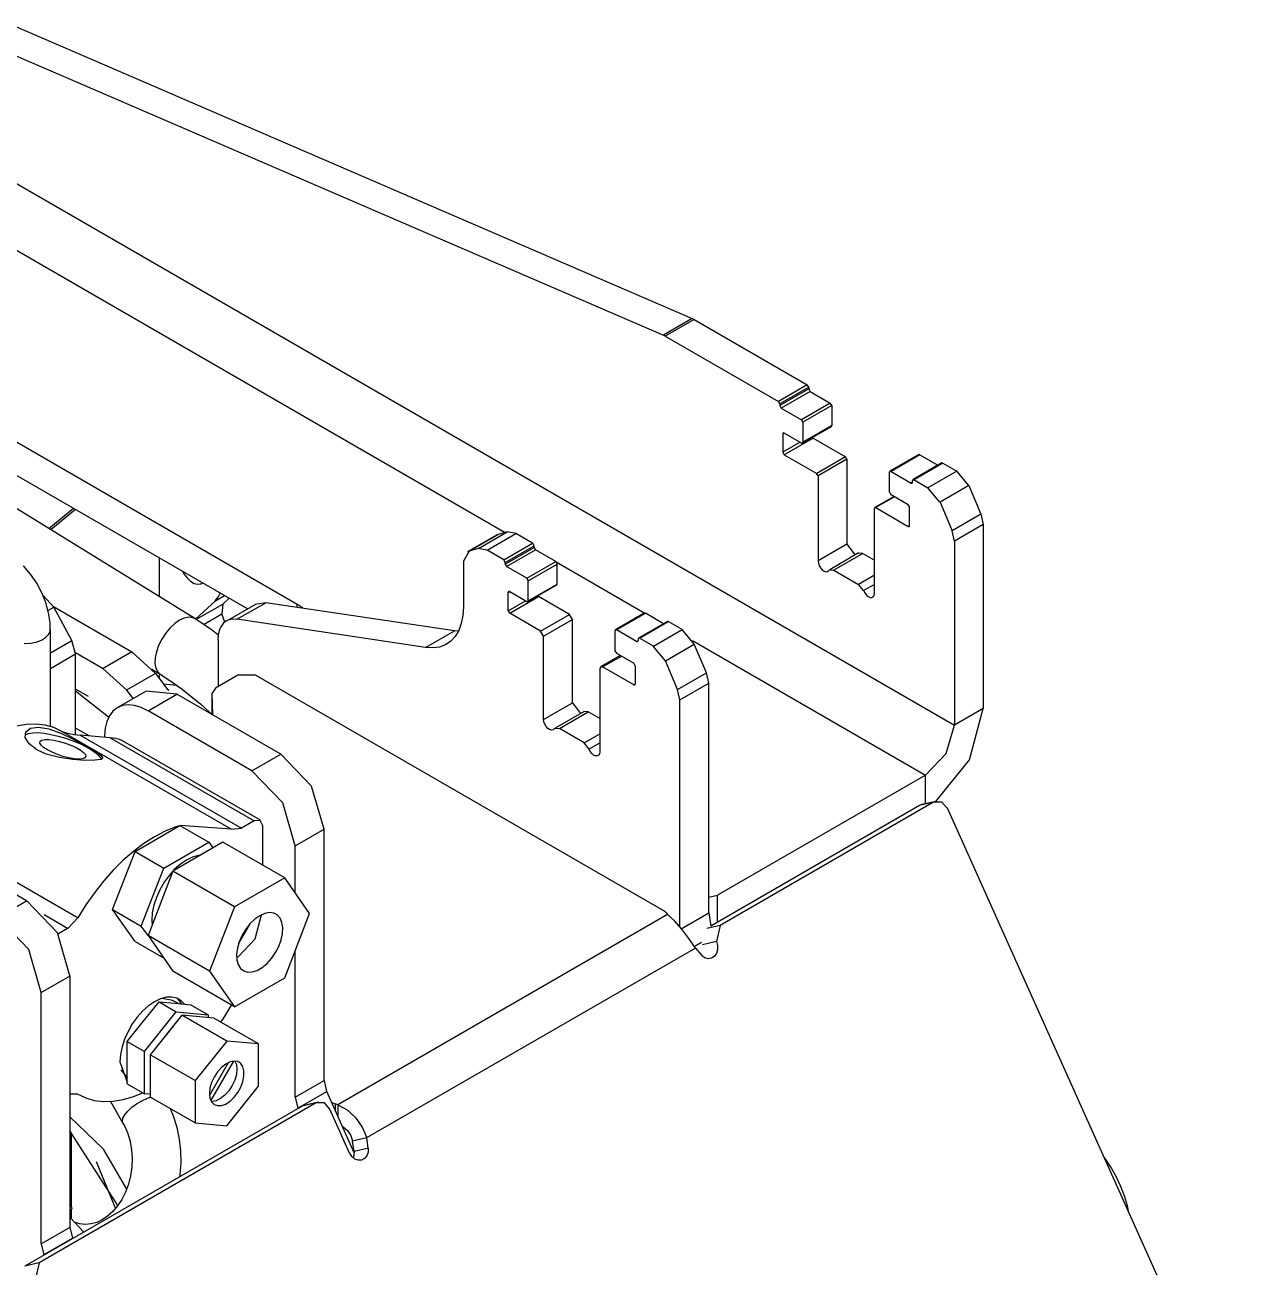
# Model space of a CAD drawing. Extents: x 0 to 258, y 0 to 184.
# Drawn here: x 206.12 to 221.06, y 80.35 to 95.56 of the extents above; entities that cross this region are included whole.
import ezdxf

# ---------------------------------------------------------------- set-up
doc = ezdxf.new("R2010")
doc.units = 0

msp = doc.modelspace()

# ---------------------------------------------------------------- linework, layer by layer
for p, q in [((205.957355, 95.562979), (214.289073, 91.966503)), ((205.602813, 95.358721), (213.937178, 91.762509)), ((204.983689, 94.213342), (217.501111, 86.987315)), ((204.626502, 93.602684), (211.997785, 89.347131)), ((209.452496, 88.46554), (201.745193, 92.915562)), ((208.841309, 88.409978), (201.745193, 92.507046)), ((214.289073, 91.966503), (213.937178, 91.762509)), ((214.312886, 91.95539), (213.958345, 91.751132)), ((214.311563, 91.955308), (214.289338, 91.966474)), ((214.312886, 91.95539), (215.696655, 91.155556)), ((213.958027, 91.751206), (213.935802, 91.762372)), ((213.958345, 91.751132), (215.34476, 90.951298)), ((215.696655, 91.155556), (215.34476, 90.951298)), ((215.714673, 91.124819), (215.696946, 91.155439)), ((215.715176, 91.124864), (215.360634, 90.920606)), ((215.715176, 91.104491), (215.360634, 90.900233)), ((215.731051, 91.0738), (215.379155, 90.869806)), ((215.714673, 91.104407), (215.7324, 91.073789)), ((215.715176, 91.124864), (215.715176, 91.104491)), ((215.731051, 91.0738), (215.979759, 90.930925)), ((215.361111, 90.920717), (215.343384, 90.951337)), ((215.360634, 90.920606), (215.360634, 90.900233)), ((215.361111, 90.900305), (215.378838, 90.869687)), ((215.379155, 90.869806), (215.625217, 90.726931)), ((215.979759, 90.930925), (215.625217, 90.726931)), ((215.99828, 90.900233), (215.643738, 90.69624)), ((215.997512, 90.900284), (215.979785, 90.930901)), ((215.99828, 90.900233), (215.99828, 90.655229)), ((215.64395, 90.696182), (215.626223, 90.726799)), ((215.643738, 90.69624), (215.643738, 90.451236)), ((215.401724, 90.564541), (215.396406, 90.55328)), ((215.413551, 90.563419), (215.397676, 90.553365)), ((215.397676, 90.553365), (215.397676, 90.328734)), ((215.414133, 90.563493), (215.401724, 90.564541)), ((215.625217, 90.440917), (215.413551, 90.563419)), ((215.638447, 90.439859), (215.992988, 90.643852)), ((215.99828, 90.655229), (215.643738, 90.451236)), ((215.992326, 90.643881), (215.997618, 90.655338)), ((215.609343, 90.451236), (215.397676, 90.328734)), ((215.768092, 90.5023), (215.413551, 90.298042)), ((215.626276, 90.441018), (215.638685, 90.43997)), ((215.638685, 90.43997), (215.644003, 90.451231)), ((215.759388, 90.509407), (215.76759, 90.502237)), ((215.768092, 90.5023), (216.164967, 90.272642)), ((215.396459, 90.328742), (215.414186, 90.298124)), ((215.413551, 90.298042), (215.813071, 90.068384)), ((216.164967, 90.272642), (215.813071, 90.068384)), ((216.183488, 90.241951), (215.828946, 90.037957)), ((216.183091, 90.241969), (216.165364, 90.272587)), ((216.183488, 90.241951), (216.183488, 89.200817)), ((217.064549, 90.299365), (216.710008, 90.095372)), ((217.075132, 90.298042), (216.723237, 90.094049)), ((217.075847, 90.298122), (217.063411, 90.299445)), ((217.075132, 90.298042), (217.297382, 90.16972)), ((208.195727, 88.290387), (205.182126, 90.150405)), ((216.709876, 90.095067), (216.704557, 90.083807)), ((216.704716, 89.838726), (216.704716, 90.08373)), ((216.722284, 90.09402), (216.709876, 90.095067)), ((216.723237, 90.094049), (216.969299, 89.951174)), ((217.345007, 90.197236), (216.993112, 89.993243)), ((217.358236, 90.196178), (217.006341, 89.99192)), ((217.527569, 90.098282), (217.175674, 89.894289)), ((217.358686, 90.196061), (217.346251, 90.197384)), ((217.358236, 90.196178), (217.527569, 90.098282)), ((217.676133, 89.919903), (217.527913, 90.098356)), ((215.829555, 90.037867), (215.811828, 90.068485)), ((215.828946, 90.037957), (215.828946, 88.996823)), ((216.98782, 89.961228), (216.969299, 89.951174)), ((216.969775, 89.951134), (216.982184, 89.950087)), ((216.982184, 89.950087), (216.987502, 89.961347)), ((216.992741, 89.993007), (216.987423, 89.981747)), ((216.98782, 89.961228), (216.98782, 89.981866)), ((217.00515, 89.991959), (216.992741, 89.993007)), ((217.006341, 89.99192), (217.175674, 89.894289)), ((216.760279, 89.786868), (216.5248, 89.651401)), ((216.76557, 89.782635), (216.535383, 89.650079)), ((216.70461, 89.838859), (216.722337, 89.808238)), ((216.934903, 89.685797), (216.723237, 89.808299)), ((217.32257, 89.715801), (217.174377, 89.894257)), ((217.675736, 89.919953), (217.32384, 89.715695)), ((217.675736, 89.919953), (217.823902, 89.569381)), ((206.709776, 89.641281), (206.410691, 89.39202)), ((206.736763, 89.625689), (206.43535, 89.376788)), ((216.524244, 89.651081), (216.518926, 89.639821)), ((216.519508, 88.59889), (216.519508, 89.63976)), ((216.536653, 89.650034), (216.524244, 89.651081)), ((216.535383, 89.650079), (216.934903, 89.420421)), ((216.952101, 89.655145), (216.934374, 89.685766)), ((216.950778, 89.430475), (216.950778, 89.655106)), ((217.32384, 89.715695), (217.472007, 89.365123)), ((217.823902, 89.569381), (217.472007, 89.365123)), ((217.853641, 89.441518), (217.825093, 89.569256)), ((211.558577, 89.118002), (211.910472, 89.321996)), ((211.669702, 89.150017), (212.021597, 89.354275)), ((211.775535, 89.129644), (212.12743, 89.333637)), ((211.895232, 89.315905), (211.891793, 89.314053)), ((211.910843, 89.322123), (211.895232, 89.315905)), ((212.021597, 89.354275), (211.910472, 89.321996)), ((212.128568, 89.333706), (212.022682, 89.354158)), ((212.333805, 89.214575), (212.12743, 89.333637)), ((216.934401, 89.420397), (216.94681, 89.419349)), ((216.950778, 89.430475), (216.934903, 89.420421)), ((216.94681, 89.419349), (216.952128, 89.43061)), ((217.500106, 89.237416), (217.471531, 89.365154)), ((217.853006, 89.441587), (217.501111, 89.237329)), ((217.853006, 89.441587), (217.853006, 87.191573)), ((211.891951, 89.314058), (211.53741, 89.110065)), ((211.98191, 89.010581), (212.333805, 89.214575)), ((211.997785, 88.97989), (212.352326, 89.183883)), ((211.997785, 88.959517), (212.352326, 89.16351)), ((212.352617, 89.183944), (212.33489, 89.214564)), ((212.352326, 89.16351), (212.352326, 89.183883)), ((212.352617, 89.163532), (212.370344, 89.132914)), ((216.183488, 89.200817), (215.828946, 88.996823)), ((216.183064, 89.200907), (216.282204, 89.068906)), ((217.501111, 89.237329), (217.501111, 86.987315)), ((207.764457, 88.556557), (207.764457, 89.033071)), ((211.55728, 89.118021), (211.486399, 88.995492)), ((211.669702, 89.150017), (211.558577, 89.118002)), ((211.775032, 89.129604), (211.66912, 89.150056)), ((211.98191, 89.010581), (211.775535, 89.129644)), ((211.999055, 88.979845), (211.981327, 89.010462)), ((212.016305, 88.928825), (212.370847, 89.132819)), ((212.616909, 88.989944), (212.370847, 89.132819)), ((216.326362, 89.094454), (215.971821, 88.890196)), ((216.376633, 89.089427), (216.022092, 88.885169)), ((216.376236, 89.089372), (216.32623, 89.094319)), ((216.376633, 89.089427), (216.519508, 89.006877)), ((206.187224, 88.833962), (206.097928, 88.938065)), ((208.046052, 88.869781), (208.063779, 88.838698)), ((211.487139, 88.9955), (211.487139, 88.435643)), ((211.997785, 88.959517), (211.997785, 88.97989)), ((211.999055, 88.95943), (212.016782, 88.928812)), ((212.265013, 88.78595), (212.016305, 88.928825)), ((212.265013, 88.78595), (212.616909, 88.989944)), ((212.280888, 88.755259), (212.63543, 88.959517)), ((212.635456, 88.959408), (212.617729, 88.990029)), ((212.6222, 88.987827), (213.709637, 88.358649)), ((212.63543, 88.714513), (212.63543, 88.959517)), ((215.829502, 88.996805), (215.833206, 88.968394)), ((215.833206, 88.968394), (215.844054, 88.938662)), ((215.844054, 88.938662), (215.860987, 88.91077)), ((215.860987, 88.91077), (215.881889, 88.887672)), ((215.881889, 88.887672), (215.904908, 88.871824)), ((215.904908, 88.871824), (215.927398, 88.864918)), ((215.927398, 88.864918), (215.946977, 88.86767)), ((215.946977, 88.86767), (215.961529, 88.879787)), ((216.022674, 88.88527), (215.96145, 88.879793)), ((216.022092, 88.885169), (216.326362, 88.71028)), ((206.263424, 88.723072), (206.187224, 88.833962)), ((206.325734, 88.606714), (206.263424, 88.723072)), ((208.063779, 88.838698), (208.101879, 88.788432)), ((208.101879, 88.788432), (208.145324, 88.748615)), ((208.145324, 88.748615), (208.190594, 88.722474)), ((208.190594, 88.722474), (208.234065, 88.712129)), ((208.234065, 88.712129), (208.272138, 88.7184)), ((208.272138, 88.7184), (208.289865, 88.728983)), ((212.281894, 88.755306), (212.264167, 88.785927)), ((212.280888, 88.510255), (212.280888, 88.755259)), ((212.280888, 88.510255), (212.63543, 88.714513)), ((212.63027, 88.703006), (212.635562, 88.714463)), ((216.386978, 88.63412), (216.325754, 88.710301)), ((216.519508, 88.821934), (216.326362, 88.71028)), ((216.519508, 88.71028), (216.387217, 88.63408)), ((206.373517, 88.486202), (206.325734, 88.606714)), ((206.470487, 88.431663), (206.339095, 88.575099)), ((208.449727, 88.506815), (208.560851, 88.572167)), ((208.484387, 88.552549), (208.506347, 88.603973)), ((212.039668, 88.623666), (212.03435, 88.612405)), ((212.034826, 88.612384), (212.053347, 88.622703)), ((212.034826, 88.387753), (212.034826, 88.612384)), ((212.052077, 88.622618), (212.039668, 88.623666)), ((212.053347, 88.622703), (212.265013, 88.500201)), ((212.053347, 88.357326), (212.405242, 88.56132)), ((212.275597, 88.498878), (212.630138, 88.703136)), ((212.397331, 88.568532), (212.405533, 88.561362)), ((212.786242, 88.34198), (212.405242, 88.56132)), ((216.386978, 88.63412), (216.40153, 88.605119)), ((216.40153, 88.605119), (216.42111, 88.579772)), ((216.42111, 88.579772), (216.443599, 88.560774)), ((216.443599, 88.560774), (216.466618, 88.550138)), ((216.48752, 88.54908), (216.504453, 88.557547)), ((216.504453, 88.557547), (216.515301, 88.574744)), ((216.515301, 88.574744), (216.519005, 88.598822)), ((206.406378, 88.362835), (206.373517, 88.486202)), ((206.399208, 88.390399), (206.470646, 88.431674)), ((206.465354, 88.438818), (207.42579, 87.884516)), ((206.69025, 88.022099), (206.470646, 88.431674)), ((208.20631, 88.282714), (208.449727, 88.506815)), ((208.211602, 88.279274), (208.539685, 88.46898)), ((208.448483, 88.506913), (208.484387, 88.552549)), ((208.540955, 88.46889), (208.529049, 88.349486)), ((208.539685, 88.46898), (208.616414, 88.539888)), ((208.939205, 88.465276), (208.584664, 88.261282)), ((208.711664, 88.28192), (209.066205, 88.485913)), ((209.065332, 88.485985), (208.9382, 88.465268)), ((211.37866, 88.140368), (209.066205, 88.485913)), ((209.452496, 88.42797), (209.452496, 88.46554)), ((209.51552, 88.421818), (209.453343, 88.465562)), ((209.519753, 88.418088), (209.51552, 88.421818)), ((211.486372, 88.435518), (211.480022, 88.329262)), ((212.034826, 88.387753), (212.246493, 88.510255)), ((212.26422, 88.500145), (212.276629, 88.499098)), ((212.276629, 88.499098), (212.281947, 88.510358)), ((216.466618, 88.550138), (216.48752, 88.54908)), ((206.424106, 88.237711), (206.406378, 88.362835)), ((208.010492, 88.271093), (207.950802, 88.22962)), ((208.068992, 88.297554), (208.010492, 88.271093)), ((208.123549, 88.307767), (208.068992, 88.297554)), ((208.171597, 88.301258), (208.123549, 88.307767)), ((208.19488, 88.290304), (208.171597, 88.301258)), ((208.269757, 88.242849), (208.194774, 88.290363)), ((208.304206, 88.219743), (208.529101, 88.349389)), ((208.563497, 88.246201), (208.529101, 88.349389)), ((208.578367, 88.257435), (208.544447, 88.228972)), ((208.618187, 88.276009), (208.578367, 88.257435)), ((208.663007, 88.284264), (208.618187, 88.276009)), ((208.711796, 88.281883), (208.663007, 88.284264)), ((211.024119, 87.936374), (208.711664, 88.28192)), ((211.480022, 88.329262), (211.460708, 88.232382)), ((212.034403, 88.387869), (212.05213, 88.357249)), ((212.431701, 88.137722), (212.053347, 88.357326)), ((212.431701, 88.137722), (212.786242, 88.34198)), ((212.468742, 88.076603), (212.820638, 88.280597)), ((212.821035, 88.280682), (212.785686, 88.341919)), ((212.820638, 87.2601), (212.820638, 88.280597)), ((213.701699, 88.358384), (213.347158, 88.154391)), ((213.360387, 88.153068), (213.714928, 88.357326)), ((213.984803, 88.25652), (213.630262, 88.052262)), ((213.643491, 88.051203), (213.995386, 88.255197)), ((213.713791, 88.357247), (213.701355, 88.35857)), ((213.937178, 88.228739), (213.714928, 88.357326)), ((213.99663, 88.255186), (213.984194, 88.256509)), ((214.164719, 88.157566), (213.995386, 88.255197)), ((206.406352, 88.095516), (206.424873, 88.13755)), ((206.427281, 88.159061), (206.424106, 88.237711)), ((206.424873, 88.13755), (206.427519, 88.15914)), ((206.428312, 86.969853), (206.428312, 88.159153)), ((207.838778, 88.110012), (207.791788, 88.037458)), ((207.892594, 88.175087), (207.838778, 88.110012)), ((207.950723, 88.229633), (207.892594, 88.175087)), ((208.402631, 88.152756), (208.269757, 88.242849)), ((208.488647, 88.089774), (208.402631, 88.152756)), ((208.497351, 88.145194), (208.485181, 88.091814)), ((208.517195, 88.191268), (208.497351, 88.145194)), ((208.544447, 88.228972), (208.517195, 88.191268)), ((211.024119, 87.936374), (211.37866, 88.140368)), ((211.423639, 88.135605), (211.37866, 88.140368)), ((211.429063, 88.146644), (211.385592, 88.073611)), ((211.460708, 88.232382), (211.429063, 88.146644)), ((212.467499, 88.07658), (212.432124, 88.137817)), ((213.341866, 88.143014), (213.341866, 87.89801)), ((213.347819, 88.154192), (213.342501, 88.142932)), ((213.360228, 88.153145), (213.347819, 88.154192)), ((213.606449, 88.010193), (213.360387, 88.153068)), ((213.812824, 87.953308), (214.164719, 88.157566)), ((214.314076, 87.979028), (214.165857, 88.157484)), ((206.108855, 87.986116), (206.183891, 87.988947)), ((206.183891, 87.988947), (206.255381, 88.002441)), ((206.255381, 88.002441), (206.318828, 88.025777)), ((206.318828, 88.025777), (206.370236, 88.057461)), ((206.370236, 88.057461), (206.406352, 88.095516)), ((206.428312, 87.870229), (206.69025, 88.022099)), ((206.735996, 87.859344), (206.69062, 88.022099)), ((207.75382, 87.960817), (207.726648, 87.883672)), ((207.791788, 88.037458), (207.75382, 87.960817)), ((208.485181, 88.091814), (208.481212, 88.032355)), ((208.481476, 88.032154), (208.481476, 87.456685)), ((211.266477, 87.970725), (211.193029, 87.942748)), ((211.331062, 88.014612), (211.266477, 87.970725)), ((211.385592, 88.073611), (211.331062, 88.014612)), ((212.468742, 87.055842), (212.468742, 88.076603)), ((213.606449, 88.010193), (213.62497, 88.020512)), ((213.607719, 88.010259), (213.620128, 88.009212)), ((213.620128, 88.009212), (213.625446, 88.020472)), ((213.62497, 88.040885), (213.62497, 88.020512)), ((213.630685, 88.052134), (213.625367, 88.040874)), ((213.643094, 88.051087), (213.630685, 88.052134)), ((213.812824, 87.953308), (213.643491, 88.051203)), ((213.960514, 87.774926), (213.812321, 87.953382)), ((213.96099, 87.774979), (214.312886, 87.978972)), ((214.291719, 88.022893), (217.14657, 86.37507)), ((214.463698, 87.6284), (214.312886, 87.978972)), ((206.428312, 87.681316), (206.735229, 87.859381)), ((206.735229, 87.875256), (207.073895, 87.680523)), ((206.735229, 86.870634), (206.735229, 87.859381)), ((207.42579, 87.884516), (207.073895, 87.680523)), ((207.716461, 87.6176), (207.426558, 87.884593)), ((207.711566, 87.809626), (207.708921, 87.742147)), ((207.726648, 87.883672), (207.711566, 87.809626)), ((211.112014, 87.931186), (211.024939, 87.936266)), ((211.193029, 87.942748), (211.112014, 87.931186)), ((213.408012, 87.840066), (213.167241, 87.701425)), ((213.191054, 87.699044), (213.421241, 87.8316)), ((213.342554, 87.897983), (213.360281, 87.867363)), ((213.360387, 87.867318), (213.572053, 87.744816)), ((207.362899, 87.413498), (207.072995, 87.680491)), ((207.671853, 87.672585), (207.77504, 87.609614)), ((207.708921, 87.742147), (207.719504, 87.684388)), ((207.719504, 87.684388), (207.742523, 87.639049)), ((213.156658, 87.678671), (213.156658, 86.657909)), ((213.167567, 87.700936), (213.156923, 87.678554)), ((213.192271, 87.698954), (213.167567, 87.700936)), ((213.572053, 87.47944), (213.191054, 87.699044)), ((213.590045, 87.71427), (213.572318, 87.74489)), ((213.590574, 87.714389), (213.590574, 87.489758)), ((214.109157, 87.424406), (213.96099, 87.774979)), ((207.716832, 87.617552), (207.36229, 87.413558)), ((207.716832, 87.617552), (207.867644, 87.416733)), ((207.742523, 87.639049), (207.77422, 87.609779)), ((207.764457, 87.553523), (207.764457, 87.6157)), ((207.774484, 87.609678), (207.829068, 87.575139)), ((207.829068, 87.575139), (207.933922, 87.504374)), ((207.933922, 87.504374), (208.04248, 87.425306)), ((208.724893, 87.598237), (208.452372, 87.440281)), ((208.93812, 87.59819), (208.726004, 87.598195)), ((213.939824, 84.710579), (208.939205, 87.598237)), ((213.572053, 87.47944), (213.590574, 87.489758)), ((213.584753, 87.478474), (213.590072, 87.489735)), ((214.109157, 87.424406), (214.463698, 87.6284)), ((214.138261, 87.296613), (214.492802, 87.500606)), ((214.491585, 87.500643), (214.463037, 87.628381)), ((214.490156, 84.687295), (214.492802, 87.500606)), ((206.896624, 87.335242), (206.735229, 87.427317)), ((207.141708, 87.084433), (206.73597, 87.400316)), ((207.603061, 87.403769), (207.24852, 87.199775)), ((207.36229, 87.413558), (207.439019, 87.310371)), ((207.977023, 87.366725), (207.602003, 87.403869)), ((207.624228, 87.162734), (207.976123, 87.366727)), ((207.976123, 87.472296), (207.814727, 87.486848)), ((207.854415, 87.432873), (207.878227, 87.413294)), ((207.98406, 87.467798), (207.976123, 87.472296)), ((209.248767, 86.63198), (207.976123, 87.366727)), ((208.04248, 87.425306), (208.153473, 87.338639)), ((208.153473, 87.338639), (208.265286, 87.245434)), ((208.407393, 87.378104), (208.412685, 87.115373)), ((208.407393, 87.378104), (208.407393, 87.133365)), ((208.452267, 87.440173), (208.408346, 87.378202)), ((213.572344, 87.479522), (213.584753, 87.478474)), ((214.138023, 87.296541), (214.109474, 87.424279)), ((207.24844, 87.199778), (207.194412, 87.15791)), ((207.311729, 87.225654), (207.24844, 87.199778)), ((207.38269, 87.234888), (207.311729, 87.225654)), ((207.459578, 87.227268), (207.38269, 87.234888)), ((207.540487, 87.202979), (207.459578, 87.227268)), ((207.62346, 87.162623), (207.540487, 87.202979)), ((208.265286, 87.245434), (208.376331, 87.146851)), ((212.468742, 87.055842), (212.820638, 87.2601)), ((212.821008, 87.260032), (212.920147, 87.128031)), ((214.138261, 84.51267), (214.138261, 87.296613)), ((217.853006, 87.191573), (217.501111, 86.987315)), ((217.685365, 86.55955), (217.853536, 87.19155)), ((207.150915, 87.101081), (207.119059, 87.030686)), ((207.194412, 87.15791), (207.150915, 87.101081)), ((208.896872, 86.427722), (207.624228, 87.162734)), ((208.376331, 87.146851), (208.408584, 87.116416)), ((208.407393, 87.133365), (208.407393, 87.11749)), ((212.471071, 87.027532), (212.467366, 87.055943)), ((212.963513, 87.153473), (212.611617, 86.94948)), ((212.661888, 86.944453), (213.013783, 87.148446)), ((213.01418, 87.148497), (212.964174, 87.153444)), ((213.156658, 87.066161), (213.013783, 87.148446)), ((206.136583, 86.99462), (206.013843, 86.974591)), ((206.121237, 86.835077), (206.126529, 86.904506)), ((206.12637, 86.870576), (206.161957, 86.885498)), ((206.126529, 86.904506), (206.183891, 86.950745)), ((206.254402, 86.998139), (206.136583, 86.99462)), ((206.161957, 86.885498), (206.212677, 86.893357)), ((206.183891, 86.950745), (206.283374, 86.96228)), ((206.212677, 86.893357), (206.276733, 86.893886)), ((206.366162, 86.985095), (206.254402, 86.998139)), ((206.276733, 86.893886), (206.351769, 86.887033)), ((206.283374, 86.96228), (206.410347, 86.939235)), ((206.351769, 86.887033), (206.435112, 86.873063)), ((206.470804, 86.955629), (206.366162, 86.985095)), ((206.410347, 86.939235), (206.555286, 86.88734)), ((206.567271, 86.910023), (206.470804, 86.955629)), ((206.555286, 86.88734), (206.708426, 86.815416)), ((206.567271, 86.910023), (206.593915, 86.898407)), ((208.642872, 85.710967), (206.568541, 86.910057)), ((206.593915, 86.898407), (206.638285, 86.886237)), ((206.638285, 86.886237), (206.719301, 86.87232)), ((206.901916, 86.854759), (206.735229, 86.950538)), ((207.099745, 86.948461), (207.09313, 86.856434)), ((207.119059, 87.030686), (207.099745, 86.948461)), ((212.481919, 86.997801), (212.471071, 87.027532)), ((212.498852, 86.969908), (212.481919, 86.997801)), ((212.519754, 86.94681), (212.498852, 86.969908)), ((212.542773, 86.930962), (212.519754, 86.94681)), ((212.565262, 86.924056), (212.542773, 86.930962)), ((212.584841, 86.926808), (212.565262, 86.924056)), ((212.599393, 86.938926), (212.584841, 86.926808)), ((212.660618, 86.944395), (212.599393, 86.938918)), ((212.963513, 86.769299), (212.661888, 86.944453)), ((212.963513, 86.769299), (213.156658, 86.880953)), ((217.397826, 86.638179), (217.5, 86.987448)), ((206.167725, 86.757604), (206.121237, 86.835077)), ((206.12346, 86.868459), (206.12637, 86.870576)), ((206.262895, 86.684116), (206.167725, 86.757604)), ((206.300492, 86.767169), (206.303667, 86.787833)), ((206.315044, 86.741663), (206.300492, 86.767169)), ((206.303667, 86.787833), (206.324305, 86.802358)), ((206.346212, 86.712916), (206.315044, 86.741663)), ((206.324305, 86.802358), (206.361055, 86.80982)), ((206.361055, 86.80982), (206.411644, 86.809762)), ((206.411644, 86.809762), (206.472868, 86.802194)), ((206.435112, 86.873063), (206.523721, 86.852478)), ((206.472868, 86.802194), (206.540892, 86.787563)), ((206.523721, 86.852478), (206.614394, 86.82602)), ((206.540892, 86.787563), (206.611457, 86.76682)), ((206.611457, 86.76682), (206.68009, 86.741261)), ((206.614394, 86.82602), (206.703876, 86.794654)), ((206.68009, 86.741261), (206.742531, 86.71248)), ((206.703876, 86.794654), (206.788913, 86.759507)), ((206.708426, 86.815416), (206.851963, 86.738478)), ((206.719301, 86.87232), (206.792379, 86.864594)), ((206.788913, 86.759507), (206.866435, 86.721849)), ((207.161207, 86.831476), (206.793437, 86.864549)), ((206.793437, 86.864549), (208.769872, 85.723138)), ((206.851963, 86.738478), (206.966263, 86.672041)), ((207.092416, 86.856347), (207.092416, 86.837561)), ((207.234259, 86.82076), (207.160625, 86.831476)), ((207.161207, 86.831476), (208.925976, 85.812831)), ((207.285323, 86.80687), (207.234259, 86.82076)), ((207.311517, 86.794805), (207.285323, 86.80687)), ((209.000059, 85.82024), (207.31202, 86.794963)), ((213.024922, 86.693244), (212.963698, 86.769426)), ((213.024367, 86.693364), (213.156658, 86.769299)), ((206.262948, 86.684082), (206.262895, 86.684116)), ((206.377618, 86.631922), (206.262948, 86.684082)), ((206.392144, 86.682735), (206.346212, 86.712916)), ((206.538829, 86.588186), (206.377618, 86.631922)), ((206.449876, 86.653041), (206.392065, 86.682759)), ((206.515942, 86.625649), (206.449876, 86.653041)), ((206.58611, 86.602313), (206.515942, 86.625649)), ((206.703346, 86.563951), (206.538829, 86.588186)), ((206.655933, 86.58448), (206.58611, 86.602313)), ((206.721073, 86.573288), (206.655933, 86.58448)), ((206.742531, 86.71248), (206.794813, 86.682291)), ((206.794813, 86.682291), (206.83368, 86.652594)), ((206.850349, 86.584268), (206.82143, 86.573182)), ((206.83368, 86.652594), (206.856699, 86.625252)), ((206.862255, 86.601995), (206.850349, 86.584268)), ((206.856699, 86.625252), (206.862255, 86.601995)), ((206.866435, 86.721849), (206.933666, 86.683042)), ((206.933666, 86.683042), (206.988144, 86.64449)), ((206.966263, 86.672041), (207.041669, 86.621868)), ((206.988144, 86.64449), (207.027884, 86.607583)), ((207.027884, 86.607583), (207.051432, 86.573658)), ((207.041669, 86.621868), (207.071963, 86.586943)), ((207.071963, 86.586943), (207.04868, 86.565379)), ((208.896872, 86.427722), (209.248767, 86.63198)), ((209.627819, 86.237755), (209.249799, 86.631882)), ((213.039395, 86.664188), (213.024843, 86.693189)), ((213.058974, 86.638841), (213.039395, 86.664188)), ((213.081464, 86.619844), (213.058974, 86.638841)), ((213.104482, 86.609208), (213.081464, 86.619844)), ((213.125384, 86.608149), (213.104482, 86.609208)), ((213.142318, 86.616616), (213.125384, 86.608149)), ((213.153166, 86.633814), (213.142318, 86.616616)), ((213.15687, 86.657891), (213.153166, 86.633814)), ((217.146411, 86.375086), (217.397826, 86.638179)), ((206.85146, 86.554267), (206.703346, 86.563951)), ((206.77743, 86.569451), (206.721073, 86.573288)), ((206.82143, 86.573182), (206.77743, 86.569451)), ((206.971078, 86.555061), (206.85146, 86.554267)), ((207.04868, 86.565379), (206.971078, 86.555061)), ((207.051432, 86.573658), (207.055401, 86.56326)), ((209.274256, 86.033653), (208.896237, 86.42778)), ((217.272273, 86.052538), (217.685365, 86.55955)), ((217.14657, 86.37507), (214.598635, 84.903724)), ((217.14657, 86.023439), (217.14657, 86.37507)), ((209.780103, 85.713308), (209.627819, 86.237755)), ((209.426541, 85.509206), (209.274256, 86.033653)), ((217.072486, 86.001744), (214.516615, 84.5259)), ((217.244465, 86.04196), (214.630385, 84.531456)), ((217.093627, 86.011134), (217.071666, 86.001794)), ((217.244465, 86.04196), (217.072486, 86.001744)), ((217.098918, 86.012457), (217.093627, 86.011134)), ((217.27357, 86.052544), (217.098945, 86.012327)), ((217.345791, 86.04235), (217.245656, 86.041939)), ((217.412555, 85.967718), (217.345791, 86.04235)), ((221.059752, 77.846502), (217.413799, 85.967612)), ((204.690002, 85.825796), (206.766979, 84.626706)), ((208.998904, 85.818921), (208.924732, 85.812942)), ((209.030804, 85.751694), (208.998904, 85.818921)), ((207.465478, 85.439505), (208.01581, 85.757798)), ((207.835233, 85.686887), (207.705005, 85.619106)), ((207.964217, 85.739203), (207.835233, 85.686887)), ((208.009116, 85.753861), (207.964217, 85.739203)), ((208.01581, 85.757798), (208.370352, 85.55354)), ((208.644089, 85.710972), (208.018059, 85.756549)), ((208.644089, 85.710972), (208.769316, 85.723222)), ((208.925976, 85.812831), (208.769872, 85.723138)), ((209.031809, 85.268584), (209.031809, 85.751713)), ((209.426038, 85.50909), (209.780579, 85.713348)), ((209.780579, 82.634131), (209.780579, 85.713348)), ((206.137271, 84.835726), (204.864627, 85.570738)), ((207.574751, 85.536517), (207.445766, 85.439917)), ((207.705005, 85.619106), (207.574751, 85.536517)), ((207.817373, 85.235511), (208.370352, 85.55354)), ((208.542331, 85.550894), (207.928498, 85.197411)), ((208.370352, 85.55354), (208.420622, 85.481044)), ((209.299038, 85.114068), (208.542331, 85.550894)), ((207.190311, 84.729364), (207.465478, 85.439505)), ((207.445766, 85.439917), (207.319296, 85.330242)), ((207.465478, 85.439505), (207.817373, 85.235511)), ((208.167655, 85.368438), (208.093968, 85.333349)), ((208.239092, 85.387567), (208.167655, 85.368438)), ((208.263434, 85.390398), (208.239092, 85.387567)), ((209.426038, 84.931505), (209.426038, 85.50909)), ((207.196556, 85.20855), (207.078737, 85.076023)), ((207.319296, 85.330242), (207.196556, 85.20855)), ((207.542207, 84.52537), (207.817373, 85.235511)), ((207.948871, 85.220036), (207.881852, 85.145251)), ((208.020308, 85.283377), (207.948871, 85.220036)), ((208.093968, 85.333349), (208.020308, 85.283377)), ((207.078737, 85.076023), (206.966977, 84.933939)), ((207.928498, 85.197411), (207.624228, 84.40816)), ((207.821263, 85.061299), (207.768954, 84.970724)), ((207.881852, 85.145251), (207.821263, 85.061299)), ((208.685205, 84.760585), (207.928498, 85.197411)), ((209.299038, 85.114068), (208.685205, 84.760585)), ((209.603308, 84.678564), (209.299038, 85.114068)), ((206.966977, 84.933939), (206.862334, 84.783672)), ((207.768954, 84.970724), (207.726542, 84.876284)), ((214.491479, 84.878284), (214.597524, 84.903658)), ((214.598635, 84.57326), (214.598635, 84.903724)), ((205.785376, 84.631733), (206.137271, 84.835726)), ((206.516561, 84.44166), (206.138541, 84.835787)), ((206.862334, 84.783672), (206.765867, 84.626679)), ((207.695295, 84.780846), (207.676245, 84.687308)), ((207.726542, 84.876284), (207.695295, 84.780846)), ((208.685205, 84.760585), (208.378289, 83.971334)), ((206.162998, 84.237558), (205.784979, 84.631685)), ((206.639979, 84.494414), (206.351583, 84.661366)), ((206.64064, 84.494364), (206.765867, 84.626687)), ((207.190311, 84.729364), (207.542207, 84.52537)), ((207.465478, 84.337252), (207.190311, 84.729364)), ((207.676245, 84.687308), (207.669895, 84.598517)), ((207.669895, 84.598517), (207.673334, 84.537636)), ((208.931109, 84.60883), (208.873165, 84.552818)), ((208.99191, 84.651566), (208.931109, 84.60883)), ((208.937515, 84.369564), (209.012362, 84.66252)), ((209.053002, 84.67903), (208.992201, 84.651566)), ((209.110972, 84.68993), (209.053002, 84.67903)), ((209.163386, 84.683766), (209.110972, 84.68993)), ((209.207783, 84.660826), (209.163386, 84.683766)), ((209.2421, 84.622184), (209.207783, 84.660826)), ((209.264589, 84.569643), (209.2421, 84.622184)), ((209.299038, 83.889313), (209.603308, 84.678564)), ((213.984803, 84.667187), (209.949912, 82.336475)), ((213.968796, 84.686774), (213.939533, 84.710639)), ((213.968796, 84.686774), (213.985994, 84.667195)), ((214.070739, 84.587439), (213.986126, 84.667195)), ((214.154136, 84.493091), (214.490156, 84.687295)), ((214.491453, 84.687298), (214.515265, 84.525921)), ((206.639979, 84.494414), (206.520916, 84.425623)), ((207.624228, 84.410012), (207.542207, 84.52537)), ((208.732751, 84.306179), (208.878589, 84.558779)), ((208.820751, 84.486154), (208.776354, 84.411952)), ((208.873165, 84.552818), (208.820751, 84.486154)), ((209.274379, 84.505662), (209.264589, 84.569643)), ((209.271204, 84.433229), (209.274379, 84.505662)), ((214.160592, 84.487278), (214.070739, 84.587439)), ((214.248354, 84.373259), (214.160592, 84.487278)), ((214.630385, 84.531456), (214.46899, 84.494414)), ((214.629354, 84.531585), (214.584136, 84.334905)), ((206.668845, 83.917213), (206.516561, 84.44166)), ((207.465478, 84.337252), (207.814727, 84.135111)), ((208.378289, 83.971334), (207.624228, 84.40816)), ((207.624228, 84.40816), (207.928498, 83.972657)), ((208.742011, 84.333683), (208.719257, 84.255006)), ((208.730264, 84.149401), (208.937515, 84.369564)), ((208.776354, 84.411952), (208.742011, 84.333683)), ((209.226172, 84.276795), (209.2548, 84.355733)), ((209.2548, 84.355733), (209.271204, 84.433229)), ((214.327861, 84.254305), (214.248354, 84.373259)), ((214.312886, 84.276398), (214.402844, 84.328785)), ((214.585406, 84.334871), (214.416073, 84.295977)), ((214.584136, 84.334905), (214.598424, 84.286185)), ((206.315283, 83.713111), (206.162998, 84.237558)), ((208.730185, 84.149398), (208.709018, 84.13855)), ((208.719257, 84.255006), (208.709468, 84.179597)), ((208.709468, 84.179597), (208.712907, 84.110988)), ((209.13788, 84.129261), (209.186564, 84.200111)), ((209.186564, 84.200111), (209.226172, 84.276795)), ((209.426038, 82.429873), (209.426038, 84.220306)), ((214.328761, 84.254437), (210.301808, 81.93034)), ((214.327861, 84.254305), (214.40594, 84.162603)), ((214.442664, 84.135992), (214.405569, 84.162595)), ((214.559265, 84.15393), (214.524182, 84.131388)), ((214.58493, 84.190194), (214.559265, 84.15393)), ((214.598424, 84.23603), (214.58493, 84.190194)), ((214.598424, 84.286185), (214.598424, 84.23603)), ((208.712907, 84.110988), (208.729311, 84.052383)), ((208.729311, 84.052383), (208.757939, 84.006523)), ((208.757939, 84.006523), (208.797547, 83.975554)), ((208.961457, 83.982592), (209.022628, 84.017898)), ((209.022628, 84.017898), (209.082371, 84.067562)), ((209.082371, 84.067562), (209.13788, 84.129261)), ((214.48378, 84.12517), (214.442664, 84.135992)), ((214.524182, 84.131388), (214.48378, 84.12517)), ((206.314542, 83.713101), (206.669083, 83.917094)), ((206.669083, 80.837877), (206.669083, 83.917094)), ((208.685205, 83.53583), (207.928498, 83.972657)), ((208.378289, 83.971334), (208.685205, 83.53583)), ((208.685205, 83.53583), (209.299038, 83.889313)), ((208.797547, 83.975554), (208.846231, 83.960922)), ((208.846231, 83.960922), (208.90174, 83.963304)), ((208.90174, 83.963304), (208.961457, 83.982592)), ((206.314542, 80.633884), (206.314542, 83.713101)), ((207.631239, 83.548234), (207.559802, 83.484895)), ((207.563373, 83.354326), (207.759165, 83.596155)), ((207.704899, 83.598208), (207.631239, 83.548234)), ((207.778585, 83.633294), (207.704899, 83.598208)), ((207.759165, 83.596155), (207.970831, 83.473918)), ((207.759165, 83.596155), (207.95231, 83.578957)), ((207.850023, 83.652424), (207.778585, 83.633294)), ((207.926858, 83.615253), (207.795307, 83.639171)), ((207.917042, 83.65507), (207.850023, 83.652424)), ((207.977605, 83.641047), (207.917042, 83.65507)), ((207.99729, 83.574988), (207.925852, 83.615205)), ((207.95231, 83.578957), (208.148102, 83.561495)), ((208.019382, 83.596015), (207.977287, 83.641221)), ((208.029913, 83.61085), (207.977605, 83.641047)), ((208.034464, 83.571541), (208.019382, 83.596015)), ((208.070209, 83.568345), (208.029913, 83.61085)), ((208.148102, 83.561495), (208.359768, 83.438993)), ((208.547516, 83.392603), (208.64401, 83.549599)), ((208.642872, 83.549588), (208.648164, 83.557261)), ((207.492783, 83.410111), (207.432193, 83.326156)), ((207.559802, 83.484895), (207.492783, 83.410111)), ((207.581894, 82.989995), (207.970831, 83.473918)), ((208.039623, 83.432907), (207.650686, 82.949249)), ((207.970831, 83.473918), (208.359768, 83.438993)), ((208.589956, 83.116466), (208.039623, 83.432907)), ((208.42856, 83.398247), (208.039623, 83.432907)), ((208.359768, 83.438993), (208.359768, 83.404597)), ((208.978893, 83.081806), (208.42856, 83.398247)), ((208.51746, 83.347516), (208.547516, 83.392603)), ((207.379885, 83.235584), (207.337473, 83.141144)), ((207.370228, 83.112497), (207.563373, 83.354326)), ((207.432193, 83.326156), (207.379885, 83.235584)), ((207.932758, 83.298594), (207.715032, 83.027762)), ((207.337473, 83.141144), (207.306225, 83.045703)), ((207.370228, 83.112497), (207.581894, 82.989995)), ((207.370228, 82.853206), (207.370228, 83.112497)), ((208.589956, 83.116466), (208.201019, 82.632808)), ((208.978893, 83.081806), (208.589956, 83.116466)), ((208.978893, 82.563223), (208.978893, 83.081806)), ((207.287175, 82.952168), (207.280825, 82.863374)), ((207.306225, 83.045703), (207.287175, 82.952168)), ((207.581894, 82.471413), (207.581894, 82.989995)), ((208.201019, 82.632808), (207.650686, 82.949249)), ((207.650686, 82.949249), (207.650686, 82.430667)), ((207.280614, 82.863398), (207.369011, 82.615108)), ((207.370228, 82.593915), (207.370228, 82.853206)), ((208.377813, 82.450492), (208.611043, 82.854471)), ((208.395011, 82.386444), (208.675098, 82.871605)), ((208.523148, 82.79313), (208.475021, 82.73921)), ((208.575377, 82.834788), (208.523148, 82.79313)), ((208.628452, 82.861569), (208.575377, 82.834788)), ((208.679014, 82.871782), (208.628452, 82.861569)), ((208.723914, 82.864797), (208.679014, 82.871782)), ((208.687904, 82.871803), (208.705896, 82.828576)), ((208.705896, 82.828576), (208.71251, 82.771505)), ((208.760321, 82.841038), (208.723914, 82.864797)), ((208.785985, 82.80202), (208.760321, 82.841038)), ((208.799214, 82.75018), (208.785985, 82.80202)), ((207.290377, 82.764586), (207.369011, 82.667424)), ((208.201019, 82.632808), (208.201019, 82.114226)), ((208.434063, 82.676419), (208.40279, 82.608699)), ((208.475021, 82.73921), (208.434063, 82.676419)), ((208.686317, 82.638349), (208.655069, 82.570631)), ((208.705896, 82.706741), (208.686317, 82.638349)), ((208.71251, 82.771505), (208.705896, 82.706741)), ((208.760321, 82.553076), (208.785985, 82.621672)), ((208.785985, 82.621672), (208.799214, 82.688778)), ((208.799214, 82.688778), (208.799214, 82.75018)), ((209.426038, 82.429873), (209.780579, 82.634131)), ((209.77997, 82.634073), (209.811932, 82.498532)), ((207.370228, 82.593915), (207.581894, 82.471413)), ((207.445634, 82.437091), (207.560913, 82.483134)), ((207.650686, 82.465063), (207.581894, 82.471413)), ((208.38321, 82.54031), (208.376596, 82.475545)), ((208.376622, 82.475553), (208.383237, 82.41848)), ((208.40279, 82.608699), (208.38321, 82.54031)), ((208.614085, 82.507838), (208.565984, 82.453921)), ((208.589956, 82.079565), (208.978893, 82.563223)), ((208.655069, 82.570631), (208.614085, 82.507838)), ((208.679014, 82.428481), (208.723914, 82.487301)), ((208.723914, 82.487301), (208.760321, 82.553076)), ((209.457788, 82.294407), (209.812329, 82.4984)), ((210.148349, 81.748836), (209.812329, 82.4984)), ((209.510704, 82.318748), (206.116104, 80.359247)), ((209.682683, 82.358965), (206.290729, 80.399463)), ((206.765762, 82.465314), (206.668765, 82.466637)), ((206.765762, 82.465314), (206.862229, 82.419708)), ((206.862229, 82.419708), (206.966845, 82.390241)), ((206.966845, 82.390241), (207.078605, 82.377197)), ((207.078605, 82.377197), (207.196423, 82.380716)), ((207.163853, 82.378015), (207.317311, 82.110521)), ((207.196423, 82.380716), (207.319163, 82.400745)), ((207.319163, 82.400745), (207.445634, 82.437091)), ((207.42579, 82.305482), (207.485163, 82.348477)), ((207.485163, 82.348477), (207.550382, 82.385942)), ((207.550382, 82.385942), (207.617295, 82.415519)), ((207.617295, 82.415519), (207.65566, 82.428431)), ((208.201019, 82.114226), (207.650686, 82.430667)), ((208.383237, 82.41848), (208.402816, 82.372691)), ((208.410092, 82.375266), (208.401361, 82.375258)), ((208.402816, 82.372691), (208.434063, 82.34106)), ((208.46068, 82.385479), (208.410092, 82.375266)), ((208.434063, 82.34106), (208.475047, 82.325582)), ((208.513729, 82.41226), (208.46068, 82.385479)), ((208.475047, 82.325582), (208.523148, 82.32717)), ((208.565984, 82.453921), (208.513729, 82.41226)), ((208.523148, 82.32717), (208.575377, 82.345823)), ((208.575377, 82.345823), (208.628452, 82.380314)), ((208.628452, 82.380314), (208.679014, 82.428481)), ((209.426408, 82.429971), (209.45837, 82.29443)), ((209.531739, 82.328035), (209.509778, 82.318695)), ((209.682683, 82.358965), (209.510704, 82.318748)), ((209.53703, 82.329358), (209.531739, 82.328035)), ((209.711787, 82.369548), (209.537163, 82.329332)), ((209.783903, 82.359251), (209.683768, 82.35884)), ((209.850667, 82.28462), (209.783903, 82.359251)), ((209.873183, 82.364256), (209.873183, 82.363463)), ((209.873183, 82.363463), (209.873183, 82.361081)), ((209.873686, 82.363471), (209.915014, 82.34659)), ((209.948933, 82.336578), (209.915014, 82.34658)), ((209.915516, 82.346529), (209.915516, 82.269007)), ((209.948933, 82.336578), (210.063392, 82.27405)), ((209.949912, 82.336475), (209.949912, 82.1936)), ((207.078495, 81.792862), (206.668765, 82.18666)), ((207.310723, 82.133797), (207.316544, 82.171029)), ((207.316544, 82.171029), (207.338769, 82.213881)), ((207.338769, 82.213881), (207.375943, 82.259656)), ((207.375943, 82.259656), (207.42579, 82.305482)), ((207.937256, 82.196019), (207.898045, 82.28844)), ((207.979959, 82.058581), (207.937256, 82.196019)), ((209.460434, 82.289909), (209.457788, 82.294407)), ((210.092787, 81.742751), (209.849371, 82.284617)), ((210.063392, 82.27405), (210.165203, 82.180792)), ((210.165203, 82.180792), (210.246854, 82.06323)), ((207.2527, 81.100912), (206.668739, 82.015287)), ((207.317602, 82.110831), (207.310723, 82.133797)), ((207.31784, 82.110458), (207.338743, 82.071718)), ((207.338743, 82.071718), (207.376287, 81.983363)), ((208.009513, 81.916209), (207.979959, 82.058581)), ((208.201019, 82.114226), (208.589956, 82.079565)), ((210.00521, 82.068167), (210.013677, 82.064674)), ((210.013677, 82.064674), (210.067599, 82.019772)), ((210.067599, 82.019772), (210.106863, 81.960103)), ((210.246854, 82.06323), (210.302231, 81.930351)), ((206.687604, 81.084998), (206.687604, 81.997544)), ((207.376287, 81.983363), (207.404438, 81.887047)), ((207.404438, 81.887047), (207.422166, 81.784971)), ((208.025653, 81.770604), (208.009513, 81.916209)), ((210.106863, 81.960103), (210.128559, 81.890182)), ((210.301808, 81.93034), (210.127183, 81.890124)), ((210.147926, 81.764651), (210.128347, 81.890174)), ((210.321704, 81.804827), (210.302125, 81.930351)), ((207.36528, 81.302241), (207.078495, 81.792862)), ((207.422166, 81.784971), (207.429045, 81.679315)), ((208.028563, 81.623456), (208.025653, 81.770604)), ((210.120383, 81.700973), (210.093925, 81.742672)), ((210.145016, 81.714994), (210.135755, 81.685559)), ((210.147926, 81.764651), (210.145016, 81.714994)), ((210.322974, 81.804928), (210.148349, 81.764711)), ((210.30239, 81.711117), (210.274212, 81.677722)), ((210.318794, 81.755168), (210.30239, 81.711117)), ((210.321704, 81.804827), (210.318794, 81.755168)), ((207.227353, 81.071504), (206.991874, 81.636653)), ((207.424811, 81.572357), (207.409466, 81.466452)), ((207.429045, 81.679315), (207.424811, 81.572357)), ((208.01798, 81.476448), (208.028563, 81.623456)), ((210.155916, 81.671081), (210.120383, 81.700973)), ((210.196503, 81.656423), (210.155916, 81.671081)), ((210.237487, 81.658804), (210.196503, 81.656423)), ((210.274212, 81.677722), (210.237487, 81.658804)), ((219.338534, 81.690911), (219.326363, 81.706495)), ((219.412273, 81.580604), (219.338534, 81.690911)), ((219.477996, 81.46487), (219.412273, 81.580604)), ((207.409466, 81.466452), (207.383536, 81.363955)), ((208.01454, 81.455361), (208.01798, 81.476448)), ((219.534908, 81.345199), (219.477996, 81.46487)), ((207.34758, 81.267115), (207.302759, 81.177977)), ((207.383536, 81.363955), (207.34758, 81.267115)), ((219.582136, 81.223115), (219.534908, 81.345199)), ((206.695541, 81.074679), (206.669083, 81.112514)), ((207.250425, 81.098309), (207.192111, 81.029557)), ((207.302759, 81.177977), (207.250425, 81.098309)), ((219.619019, 81.100182), (219.582136, 81.223115)), ((219.63701, 81.014656), (219.619019, 81.100182)), ((206.669083, 81.006417), (206.695541, 81.074679)), ((206.838416, 80.7757), (206.669083, 80.954294)), ((206.687604, 80.933656), (206.687604, 81.056158)), ((207.129457, 80.972706), (207.063973, 80.928288)), ((207.192111, 81.029557), (207.129457, 80.972706)), ((206.314542, 80.633884), (206.669083, 80.837877)), ((206.668686, 80.837978), (206.700674, 80.702437)), ((206.786717, 80.878284), (206.720359, 80.899715)), ((206.85871, 80.870638), (206.786717, 80.878284)), ((206.92848, 80.87712), (206.85871, 80.870638)), ((206.996795, 80.896435), (206.92848, 80.87712)), ((207.063973, 80.928288), (206.996795, 80.896435)), ((206.346292, 80.498417), (206.700833, 80.702411)), ((206.703479, 80.697913), (206.700833, 80.702411)), ((206.31515, 80.633876), (206.347112, 80.498335)), ((206.348938, 80.493919), (206.346292, 80.498417)), ((206.290729, 80.399463), (206.116104, 80.359247)), ((206.289671, 80.399463), (206.244427, 80.202783))]:
    msp.add_line(p, q)

doc.saveas('drawing.dxf')
